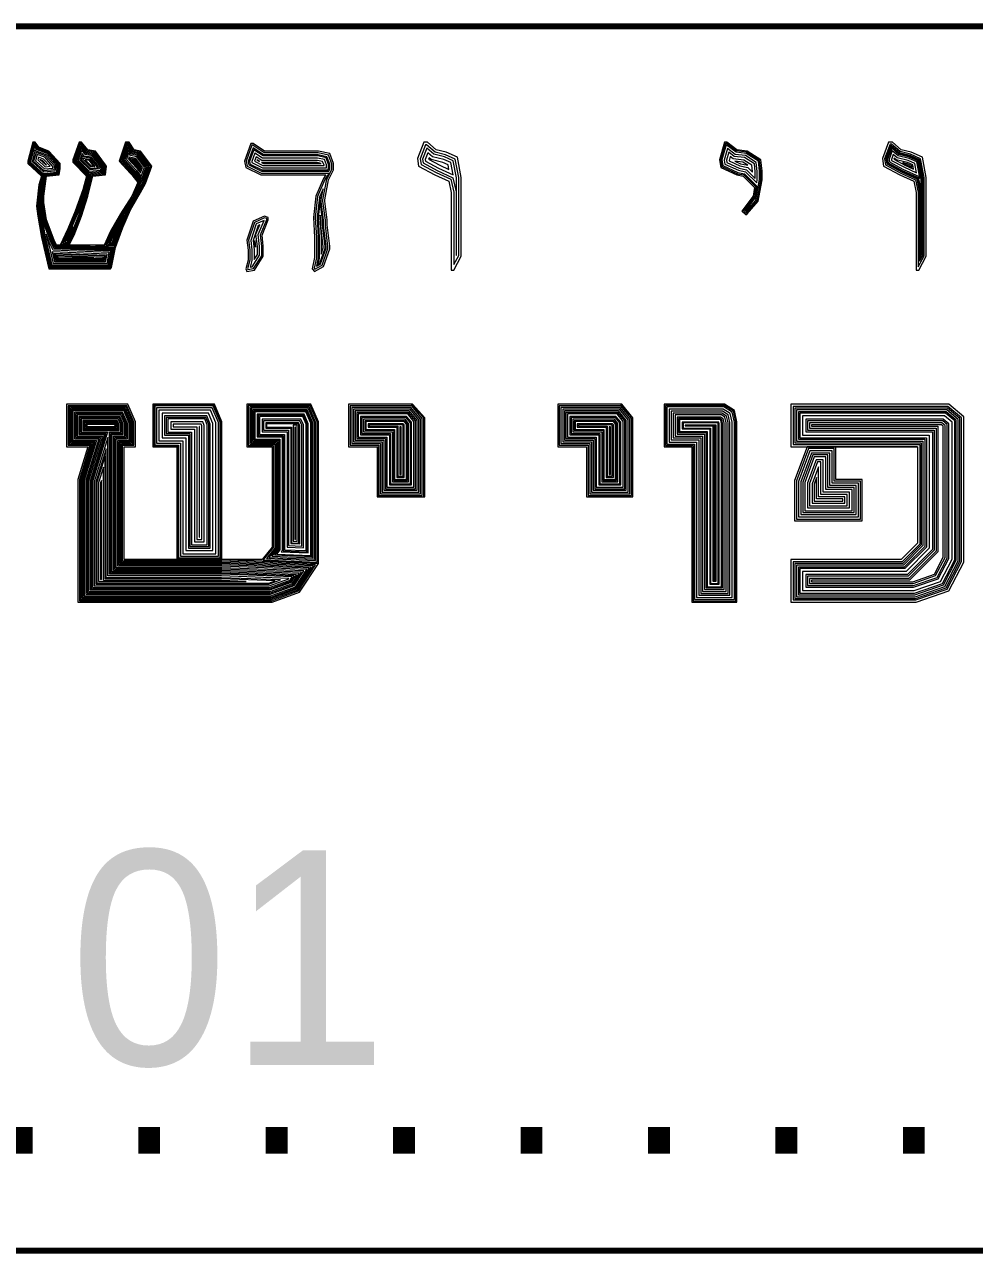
# Model space of a CAD drawing. Extents: x 218905 to 220683, y 733077 to 734679.
# Drawn here: x 220451.8 to 220496.1, y 734391.3 to 734448.6 of the extents above; entities that cross this region are included whole.
import ezdxf
from ezdxf.enums import TextEntityAlignment as Align

# ---------------------------------------------------------------- set-up
doc = ezdxf.new("R2010")
doc.units = 0
doc.header["$LTSCALE"] = 0.3
doc.layers.add('_view', color=2, linetype='Continuous')
doc.layers.add('DRWT001', color=2, linetype='Continuous')
doc.styles.add('miryam', font='mirym.shx', dxfattribs={"height": 100})
doc.styles.add('WMF-Aharoni0', font='ahronbd.ttf')

msp = doc.modelspace()

# ---------------------------------------------------------------- linework, layer by layer
at = {"layer": '_view', "linetype": 'Continuous'}
for points in [[(220582.411, 734448.577), (220409.946, 734448.577), (220409.946, 734391.31), (220582.411, 734391.31)], [(220582.367, 734448.533), (220409.991, 734448.533), (220409.991, 734391.355), (220582.367, 734391.355)], [(220582.315, 734448.481), (220410.043, 734448.481), (220410.043, 734391.407), (220582.315, 734391.407)], [(220582.287, 734448.453), (220410.071, 734448.453), (220410.071, 734391.435), (220582.287, 734391.435)], [(220582.224, 734448.39), (220410.134, 734448.39), (220410.134, 734391.498), (220582.224, 734391.498)]]:
    msp.add_lwpolyline(points, close=True, dxfattribs=at)
at = {"layer": '_view', "lineweight": 0}
for points in [[(220452.252, 734443.087), (220452.135, 734443.087), (220451.901, 734442.211), (220451.901, 734442.094), (220452.544, 734441.509), (220452.427, 734441.1), (220452.31, 734440.106), (220452.369, 734439.639), (220452.544, 734438.645), (220452.661, 734438.177), (220452.895, 734437.184), (220455.759, 734437.184), (220455.818, 734437.242), (220455.993, 734438.177), (220453.246, 734438.294), (220453.129, 734438.528), (220452.778, 734439.463), (220452.661, 734440.282), (220452.661, 734440.574), (220452.778, 734441.509), (220453.363, 734441.568), (220453.421, 734441.86), (220453.421, 734442.094), (220452.895, 734442.678), (220452.427, 734442.854), (220452.252, 734443.087)], [(220454.415, 734443.087), (220454.298, 734443.087), (220454.005, 734442.269), (220454.005, 734442.152), (220454.648, 734441.509), (220454.473, 734440.866), (220454.122, 734439.872), (220453.772, 734439.054), (220453.421, 734438.294), (220453.246, 734438.294), (220453.83, 734438.294), (220454.064, 734438.762), (220454.415, 734439.639), (220454.707, 734440.574), (220454.941, 734441.509), (220455.525, 734441.568), (220455.584, 734441.977), (220455.525, 734442.035), (220455.058, 734442.678), (220454.707, 734442.737), (220454.415, 734443.087)], [(220456.636, 734443.087), (220456.46, 734443.087), (220456.46, 734443.087), (220456.168, 734442.211), (220456.694, 734441.626), (220456.753, 734441.568), (220457.045, 734441.217), (220456.753, 734440.574), (220456.227, 734439.756), (220455.759, 734438.937), (220455.467, 734438.294), (220453.83, 734438.294), (220453.246, 734438.294), (220455.993, 734438.177), (220456.344, 734439.113), (220456.694, 734439.931), (220457.162, 734440.749), (220457.396, 734441.158), (220457.688, 734441.977), (220457.688, 734441.977), (220457.162, 734442.678), (220456.87, 734442.737), (220456.636, 734443.087)], [(220462.423, 734443.029), (220462.306, 734443.029), (220462.013, 734442.211), (220462.072, 734441.918), (220462.773, 734441.568), (220465.813, 734441.568), (220465.696, 734441.392), (220465.345, 734440.574), (220465.228, 734439.58), (220465.287, 734438.645), (220465.287, 734437.71), (220465.17, 734437.184), (220465.287, 734437.067), (220465.696, 734437.301), (220465.988, 734438.119), (220465.988, 734438.236), (220465.871, 734439.229), (220465.871, 734439.463), (220465.754, 734440.34), (220465.754, 734440.399), (220465.93, 734441.334), (220466.164, 734441.801), (220466.164, 734442.094), (220465.988, 734442.561), (220465.462, 734442.678), (220462.949, 734442.678), (220462.423, 734443.029)], [(220470.547, 734443.087), (220470.372, 734443.087), (220470.08, 734442.327), (220470.138, 734441.977), (220470.898, 734441.568), (220471.541, 734441.275), (220471.658, 734440.749), (220471.658, 734437.125), (220471.775, 734437.125), (220472.126, 734437.768), (220472.126, 734441.451), (220471.95, 734442.386), (220471.424, 734442.62), (220470.957, 734442.737), (220470.547, 734443.087)], [(220484.518, 734443.087), (220484.401, 734443.087), (220484.167, 734442.269), (220484.225, 734441.918), (220484.985, 734441.568), (220485.277, 734441.509), (220485.803, 734440.983), (220485.745, 734440.574), (220485.219, 734439.872), (220485.394, 734439.697), (220485.453, 734439.756), (220485.979, 734440.34), (220486.154, 734441.334), (220486.154, 734441.743), (220486.096, 734442.269), (220485.453, 734442.678), (220484.985, 734442.737), (220484.518, 734443.087)], [(220492.233, 734443.087), (220492.058, 734443.087), (220491.766, 734442.327), (220491.824, 734441.977), (220492.584, 734441.568), (220493.227, 734441.275), (220493.344, 734440.749), (220493.344, 734437.125), (220493.461, 734437.125), (220493.811, 734437.768), (220493.811, 734441.451), (220493.636, 734442.386), (220493.11, 734442.62), (220492.642, 734442.737), (220492.233, 734443.087)], [(220462.949, 734439.639), (220462.423, 734439.405), (220462.13, 734438.528), (220462.189, 734438.06), (220462.189, 734437.593), (220462.072, 734437.184), (220462.13, 734437.067), (220462.481, 734437.125), (220462.89, 734437.768), (220462.89, 734438.236), (220462.832, 734438.762), (220463.124, 734439.463), (220463.124, 734439.58), (220462.949, 734439.639)], [(220456.577, 734430.871), (220453.713, 734430.871), (220453.713, 734428.883), (220454.707, 734428.883), (220454.239, 734427.364), (220454.239, 734421.635), (220463.299, 734421.635), (220464.585, 734422.103), (220465.462, 734423.447), (220460.961, 734423.623), (220456.402, 734423.623), (220456.402, 734428.883), (220456.928, 734428.883), (220456.928, 734430.052), (220456.577, 734430.871)], [(220460.611, 734430.871), (220457.746, 734430.871), (220457.746, 734428.883), (220458.857, 734428.883), (220458.857, 734423.623), (220456.402, 734423.623), (220460.961, 734423.623), (220460.961, 734430.052), (220460.611, 734430.871)], [(220465.111, 734430.871), (220462.13, 734430.871), (220462.13, 734428.883), (220463.299, 734428.883), (220463.299, 734424.207), (220462.832, 734423.623), (220460.961, 734423.623), (220465.462, 734423.447), (220465.462, 734430.052), (220465.111, 734430.871)], [(220469.846, 734430.871), (220466.865, 734430.871), (220466.865, 734428.883), (220468.268, 734428.883), (220468.268, 734426.545), (220470.431, 734426.545), (220470.431, 734430.228), (220469.846, 734430.871)], [(220469.788, 734430.871), (220466.865, 734430.871), (220466.865, 734428.883), (220468.209, 734428.883), (220468.209, 734426.545), (220470.372, 734426.545), (220470.372, 734430.228), (220469.788, 734430.871)], [(220469.846, 734430.871), (220466.865, 734430.871), (220466.865, 734428.883), (220468.209, 734428.883), (220468.209, 734426.545), (220470.372, 734426.545), (220470.372, 734430.228), (220469.846, 734430.871)], [(220479.549, 734430.871), (220476.626, 734430.871), (220476.626, 734428.883), (220477.971, 734428.883), (220477.971, 734426.545), (220480.134, 734426.545), (220480.134, 734430.228), (220479.549, 734430.871)], [(220479.608, 734430.871), (220476.626, 734430.871), (220476.626, 734428.883), (220477.971, 734428.883), (220477.971, 734426.545), (220480.134, 734426.545), (220480.134, 734430.228), (220479.608, 734430.871)], [(220484.401, 734430.871), (220481.595, 734430.871), (220481.595, 734428.883), (220482.881, 734428.883), (220482.881, 734421.635), (220484.985, 734421.635), (220484.985, 734430.052), (220484.868, 734430.579), (220484.401, 734430.871)], [(220494.864, 734430.871), (220487.499, 734430.871), (220487.499, 734428.883), (220488.258, 734428.883), (220493.402, 734428.883), (220493.402, 734424.383), (220492.642, 734423.623), (220487.499, 734423.623), (220487.499, 734421.635), (220493.11, 734421.635), (220493.344, 734421.635), (220494.864, 734422.161), (220495.565, 734423.506), (220495.565, 734430.286), (220494.864, 734430.871)], [(220488.258, 734428.883), (220487.674, 734427.305), (220487.674, 734425.435), (220490.83, 734425.435), (220490.83, 734427.364), (220489.603, 734427.364), (220489.603, 734428.883), (220493.402, 734428.883), (220488.258, 734428.883)]]:
    msp.add_lwpolyline(points, dxfattribs=at)
for points in [[(220452.234, 734443.051), (220452.163, 734443.051), (220451.938, 734442.206), (220451.938, 734442.11), (220452.586, 734441.521), (220452.463, 734441.093), (220452.347, 734440.106), (220452.405, 734439.644), (220452.58, 734438.653), (220452.697, 734438.186), (220452.924, 734437.22), (220455.744, 734437.22), (220455.784, 734437.26), (220455.949, 734438.142), (220453.222, 734438.258), (220453.095, 734438.513), (220452.742, 734439.454), (220452.624, 734440.279), (220452.624, 734440.576), (220452.745, 734441.543), (220453.332, 734441.601), (220453.384, 734441.863), (220453.384, 734442.08), (220452.874, 734442.647), (220452.404, 734442.823)], [(220452.22, 734443.024), (220452.184, 734443.024), (220451.965, 734442.202), (220451.965, 734442.122), (220452.616, 734441.53), (220452.49, 734441.087), (220452.374, 734440.106), (220452.432, 734439.648), (220452.606, 734438.658), (220452.723, 734438.193), (220452.945, 734437.247), (220455.733, 734437.247), (220455.759, 734437.273), (220455.917, 734438.117), (220453.205, 734438.232), (220453.07, 734438.503), (220452.716, 734439.447), (220452.597, 734440.277), (220452.597, 734440.578), (220452.721, 734441.567), (220453.309, 734441.626), (220453.357, 734441.866), (220453.357, 734442.069), (220452.858, 734442.624), (220452.388, 734442.8)], [(220452.21, 734442.974), (220452.003, 734442.197), (220452.003, 734442.139), (220452.659, 734441.542), (220452.527, 734441.08), (220452.413, 734440.107), (220452.469, 734439.654), (220452.643, 734438.666), (220452.76, 734438.202), (220452.975, 734437.285), (220455.717, 734437.285), (220455.724, 734437.292), (220455.872, 734438.081), (220453.182, 734438.195), (220453.036, 734438.487), (220452.679, 734439.438), (220452.56, 734440.274), (220452.56, 734440.58), (220452.687, 734441.602), (220453.278, 734441.661), (220453.32, 734441.87), (220453.32, 734442.055), (220452.836, 734442.592), (220452.364, 734442.769)], [(220452.225, 734442.895), (220452.038, 734442.193), (220452.038, 734442.154), (220452.651, 734441.597), (220452.656, 734441.634), (220453.248, 734441.694), (220453.284, 734441.873), (220453.284, 734442.041), (220452.816, 734442.562), (220452.342, 734442.739)], [(220452.257, 734442.73), (220452.112, 734442.186), (220452.64, 734441.706), (220453.187, 734441.761), (220453.211, 734441.881), (220453.211, 734442.013), (220452.773, 734442.499), (220452.296, 734442.678)], [(220452.289, 734442.617), (220452.18, 734442.206), (220452.66, 734441.769), (220453.137, 734441.817), (220453.151, 734441.887), (220453.151, 734441.99), (220452.738, 734442.448)], [(220454.398, 734443.051), (220454.324, 734443.051), (220454.042, 734442.263), (220454.042, 734442.167), (220454.689, 734441.52), (220454.508, 734440.855), (220454.157, 734439.859), (220453.805, 734439.039), (220453.478, 734438.331), (220453.808, 734438.331), (220454.031, 734438.777), (220454.38, 734439.651), (220454.672, 734440.584), (220454.911, 734441.543), (220455.493, 734441.601), (220455.545, 734441.964), (220455.497, 734442.011), (220455.037, 734442.645), (220454.687, 734442.703)], [(220454.375, 734443.003), (220454.357, 734443.003), (220454.09, 734442.254), (220454.09, 734442.187), (220454.743, 734441.534), (220454.554, 734440.841), (220454.201, 734439.842), (220453.849, 734439.02), (220453.553, 734438.379), (220453.778, 734438.379), (220453.987, 734438.796), (220454.335, 734439.667), (220454.626, 734440.597), (220454.873, 734441.587), (220455.451, 734441.645), (220455.494, 734441.947), (220455.461, 734441.98), (220455.01, 734442.601), (220454.662, 734442.659)], [(220454.381, 734442.913), (220454.143, 734442.245), (220454.143, 734442.209), (220454.802, 734441.55), (220454.604, 734440.825), (220454.25, 734439.822), (220453.897, 734438.998), (220453.636, 734438.432), (220453.745, 734438.432), (220453.939, 734438.818), (220454.285, 734439.685), (220454.575, 734440.611), (220454.831, 734441.636), (220455.404, 734441.694), (220455.438, 734441.928), (220455.42, 734441.946), (220454.98, 734442.552), (220454.634, 734442.609)], [(220454.399, 734442.813), (220454.193, 734442.236), (220454.193, 734442.23), (220454.781, 734441.643), (220454.791, 734441.683), (220455.36, 734441.74), (220455.385, 734441.91), (220455.382, 734441.913), (220454.951, 734442.506), (220454.607, 734442.563)], [(220454.419, 734442.699), (220454.258, 734442.247), (220454.766, 734441.738), (220455.31, 734441.792), (220455.324, 734441.895), (220454.918, 734442.453), (220454.577, 734442.51)], [(220456.615, 734443.049), (220456.488, 734443.049), (220456.212, 734442.22), (220456.722, 734441.653), (220456.781, 734441.594), (220457.09, 734441.223), (220456.787, 734440.555), (220456.26, 734439.735), (220455.794, 734438.92), (220455.492, 734438.255), (220455.068, 734438.255), (220455.966, 734438.217), (220456.308, 734439.127), (220456.66, 734439.948), (220457.128, 734440.768), (220457.36, 734441.175), (220457.644, 734441.97), (220457.14, 734442.643), (220456.846, 734442.702)], [(220456.586, 734442.995), (220456.527, 734442.995), (220456.273, 734442.232), (220456.762, 734441.69), (220456.821, 734441.63), (220457.153, 734441.231), (220456.834, 734440.529), (220456.306, 734439.707), (220455.842, 734438.895), (220455.566, 734438.288), (220455.93, 734438.273), (220456.258, 734439.147), (220456.611, 734439.972), (220457.081, 734440.795), (220457.311, 734441.197), (220457.584, 734441.961), (220457.109, 734442.594), (220456.814, 734442.653)], [(220456.565, 734442.955), (220456.556, 734442.955), (220456.318, 734442.242), (220456.79, 734441.717), (220456.851, 734441.657), (220457.2, 734441.238), (220456.869, 734440.51), (220456.34, 734439.687), (220455.877, 734438.877), (220455.626, 734438.325), (220455.903, 734438.314), (220456.221, 734439.162), (220456.576, 734439.99), (220457.047, 734440.815), (220457.275, 734441.214), (220457.539, 734441.954), (220457.086, 734442.558), (220456.79, 734442.618)], [(220456.573, 734442.862), (220456.369, 734442.252), (220456.823, 734441.748), (220456.884, 734441.687), (220457.242, 734441.257), (220457.489, 734441.947), (220457.061, 734442.517), (220456.763, 734442.577)], [(220456.589, 734442.738), (220456.431, 734442.265), (220456.863, 734441.786), (220456.925, 734441.724), (220457.223, 734441.366), (220457.427, 734441.937), (220457.029, 734442.468), (220456.73, 734442.528)], [(220456.608, 734442.596), (220456.503, 734442.28), (220456.909, 734441.829), (220456.971, 734441.767), (220457.201, 734441.491), (220457.356, 734441.927), (220456.993, 734442.411), (220456.692, 734442.471)], [(220462.398, 734442.948), (220462.363, 734442.948), (220462.097, 734442.204), (220462.143, 734441.973), (220462.792, 734441.648), (220465.964, 734441.648), (220465.767, 734441.354), (220465.424, 734440.553), (220465.309, 734439.578), (220465.368, 734438.647), (220465.368, 734437.701), (220465.258, 734437.209), (220465.3, 734437.168), (220465.63, 734437.356), (220465.907, 734438.133), (220465.907, 734438.231), (220465.79, 734439.225), (220465.79, 734439.458), (220465.674, 734440.335), (220465.674, 734440.406), (220465.852, 734441.36), (220466.083, 734441.82), (220466.083, 734442.079), (220465.928, 734442.492), (220465.453, 734442.597), (220462.924, 734442.597)], [(220462.415, 734442.829), (220462.19, 734442.198), (220462.223, 734442.034), (220462.814, 734441.738), (220465.941, 734441.738), (220465.993, 734441.842), (220465.993, 734442.063), (220465.861, 734442.415), (220465.443, 734442.507), (220462.897, 734442.507)], [(220462.444, 734442.741), (220462.249, 734442.193), (220462.273, 734442.072), (220462.827, 734441.795), (220465.906, 734441.795), (220465.936, 734441.855), (220465.936, 734442.052), (220465.818, 734442.366), (220465.437, 734442.451), (220462.88, 734442.451)], [(220462.497, 734442.584), (220462.354, 734442.186), (220462.363, 734442.141), (220462.851, 734441.897), (220465.834, 734441.897), (220465.834, 734442.034), (220465.742, 734442.278), (220465.426, 734442.349), (220462.849, 734442.349)], [(220470.503, 734442.967), (220470.455, 734442.967), (220470.204, 734442.315), (220470.247, 734442.055), (220470.952, 734441.675), (220471.646, 734441.36), (220471.778, 734440.762), (220471.778, 734437.383), (220472.005, 734437.799), (220472.005, 734441.439), (220471.844, 734442.302), (220471.385, 734442.506), (220470.9, 734442.627)], [(220470.513, 734442.817), (220470.315, 734442.304), (220470.345, 734442.125), (220471, 734441.772), (220471.739, 734441.436), (220471.886, 734440.774), (220471.886, 734437.806), (220471.897, 734437.826), (220471.897, 734441.429), (220471.748, 734442.226), (220471.35, 734442.403), (220470.849, 734442.528)], [(220470.567, 734442.601), (220470.447, 734442.29), (220470.461, 734442.208), (220471.057, 734441.887), (220471.74, 734441.576), (220471.635, 734442.136), (220471.308, 734442.282), (220470.789, 734442.411)], [(220484.499, 734443.031), (220484.443, 734443.031), (220484.225, 734442.266), (220484.276, 734441.957), (220485.003, 734441.622), (220485.305, 734441.561), (220485.863, 734441.003), (220485.799, 734440.552), (220485.293, 734439.878), (220485.394, 734439.777), (220485.412, 734439.794), (220485.926, 734440.366), (220486.098, 734441.339), (220486.098, 734441.74), (220486.043, 734442.236), (220485.433, 734442.624), (220484.963, 734442.683)], [(220484.487, 734442.965), (220484.286, 734442.262), (220484.33, 734441.998), (220485.021, 734441.679), (220485.335, 734441.616), (220485.927, 734441.024), (220485.856, 734440.528), (220485.373, 734439.883), (220485.393, 734439.863), (220485.87, 734440.393), (220486.038, 734441.344), (220486.038, 734441.736), (220485.986, 734442.201), (220485.412, 734442.566), (220484.94, 734442.625)], [(220484.546, 734442.79), (220484.393, 734442.256), (220484.424, 734442.07), (220485.054, 734441.779), (220485.386, 734441.713), (220485.905, 734441.194), (220485.933, 734441.353), (220485.933, 734441.731), (220485.888, 734442.139), (220485.376, 734442.465), (220484.899, 734442.524)], [(220484.601, 734442.626), (220484.493, 734442.25), (220484.512, 734442.137), (220485.085, 734441.873), (220485.435, 734441.803), (220485.835, 734441.402), (220485.835, 734441.725), (220485.796, 734442.082), (220485.342, 734442.371), (220484.862, 734442.431)], [(220492.198, 734442.992), (220492.123, 734442.992), (220491.864, 734442.318), (220491.91, 734442.038), (220492.626, 734441.653), (220493.309, 734441.342), (220493.439, 734440.76), (220493.439, 734437.283), (220493.716, 734437.792), (220493.716, 734441.442), (220493.552, 734442.319), (220493.079, 734442.53), (220492.598, 734442.65)], [(220492.174, 734442.926), (220492.169, 734442.926), (220491.932, 734442.311), (220491.97, 734442.081), (220492.656, 734441.712), (220493.367, 734441.389), (220493.505, 734440.767), (220493.505, 734437.543), (220493.65, 734437.809), (220493.65, 734441.436), (220493.493, 734442.273), (220493.057, 734442.467), (220492.566, 734442.589)], [(220492.18, 734442.888), (220491.957, 734442.308), (220491.993, 734442.097), (220492.667, 734441.734), (220493.388, 734441.406), (220493.53, 734440.77), (220493.53, 734437.641), (220493.625, 734437.816), (220493.625, 734441.433), (220493.471, 734442.256), (220493.049, 734442.443), (220492.555, 734442.567)], [(220492.201, 734442.808), (220492.007, 734442.303), (220492.036, 734442.128), (220492.688, 734441.777), (220493.43, 734441.44), (220493.577, 734440.775), (220493.577, 734437.827), (220493.578, 734437.828), (220493.578, 734441.429), (220493.429, 734442.222), (220493.034, 734442.398), (220492.532, 734442.523)], [(220492.23, 734442.692), (220492.077, 734442.296), (220492.098, 734442.173), (220492.718, 734441.839), (220493.489, 734441.488), (220493.509, 734441.4), (220493.509, 734441.423), (220493.368, 734442.174), (220493.011, 734442.333), (220492.5, 734442.461)], [(220452.337, 734442.524), (220452.258, 734442.229), (220452.684, 734441.842), (220453.078, 734441.881), (220453.081, 734441.894), (220453.081, 734441.963), (220452.698, 734442.389)], [(220452.403, 734442.396), (220452.367, 734442.261), (220452.717, 734441.942), (220452.948, 734441.965), (220452.641, 734442.306)], [(220452.467, 734442.283), (220452.746, 734442.029), (220452.776, 734442.032), (220452.593, 734442.235)], [(220454.444, 734442.557), (220454.34, 734442.265), (220454.793, 734441.812), (220455.247, 734441.858), (220455.25, 734441.876), (220454.878, 734442.387), (220454.539, 734442.444)], [(220454.462, 734442.458), (220454.398, 734442.278), (220454.811, 734441.864), (220455.171, 734441.9), (220454.85, 734442.342), (220454.513, 734442.398)], [(220454.438, 734442.338), (220454.838, 734441.938), (220455.04, 734441.959), (220454.809, 734442.276)], [(220454.583, 734442.263), (220454.856, 734441.99), (220454.949, 734442), (220454.781, 734442.23)], [(220456.634, 734442.401), (220456.601, 734442.301), (220456.971, 734441.889), (220457.035, 734441.825), (220457.17, 734441.663), (220457.259, 734441.912), (220456.944, 734442.332), (220456.64, 734442.393)], [(220456.668, 734442.333), (220456.662, 734442.313), (220457.01, 734441.926), (220457.075, 734441.862), (220457.151, 734441.77), (220457.199, 734441.903), (220456.913, 734442.284)], [(220456.774, 734442.262), (220457.046, 734441.96), (220457.111, 734441.895), (220457.134, 734441.867), (220457.144, 734441.894), (220456.885, 734442.239)], [(220462.553, 734442.413), (220462.479, 734442.206), (220462.877, 734442.007), (220465.724, 734442.007), (220465.724, 734442.014), (220465.66, 734442.184), (220465.414, 734442.238), (220462.816, 734442.238)], [(220462.601, 734442.269), (220462.595, 734442.253), (220462.716, 734442.192)], [(220462.811, 734442.145), (220462.899, 734442.101), (220465.591, 734442.101), (220465.59, 734442.103), (220465.404, 734442.145)], [(220470.628, 734442.361), (220470.602, 734442.294), (220471.12, 734442.015), (220471.548, 734441.82), (220471.508, 734442.036), (220471.261, 734442.146), (220470.721, 734442.281)], [(220484.668, 734442.427), (220484.616, 734442.244), (220484.62, 734442.219), (220485.122, 734441.987), (220485.494, 734441.913), (220485.716, 734441.691), (220485.716, 734441.719), (220485.683, 734442.012), (220485.301, 734442.255), (220484.815, 734442.316)], [(220484.89, 734442.205), (220485.153, 734442.084), (220485.488, 734442.017), (220485.266, 734442.158)], [(220492.275, 734442.513), (220492.187, 734442.285), (220492.194, 734442.242), (220492.766, 734441.934), (220493.355, 734441.666), (220493.274, 734442.1), (220492.976, 734442.232), (220492.45, 734442.363)], [(220492.317, 734442.349), (220492.297, 734442.298), (220492.809, 734442.022), (220493.224, 734441.833), (220493.187, 734442.031), (220492.944, 734442.139), (220492.403, 734442.274)], [(220492.719, 734442.136), (220492.835, 734442.073), (220493.147, 734441.931), (220493.136, 734441.991), (220492.926, 734442.084)], [(220452.604, 734441.221), (220452.562, 734441.073), (220452.448, 734440.107), (220452.504, 734439.659), (220452.678, 734438.673), (220452.794, 734438.21), (220453.003, 734437.32), (220455.693, 734437.32), (220455.829, 734438.047), (220453.159, 734438.161), (220453.003, 734438.473), (220452.645, 734439.429), (220452.524, 734440.272), (220452.524, 734440.582)], [(220465.678, 734440.917), (220465.512, 734440.529), (220465.4, 734439.575), (220465.457, 734438.65), (220465.457, 734437.691), (220465.373, 734437.313), (220465.556, 734437.417), (220465.818, 734438.148), (220465.818, 734438.226), (220465.701, 734439.219), (220465.701, 734439.452), (220465.584, 734440.329), (220465.584, 734440.414)], [(220465.541, 734440.403), (220465.443, 734439.574), (220465.501, 734438.652), (220465.501, 734437.686), (220465.437, 734437.399), (220465.521, 734437.447), (220465.774, 734438.156), (220465.774, 734438.223), (220465.657, 734439.217), (220465.657, 734439.449), (220465.541, 734440.326)], [(220465.563, 734440.54), (220465.554, 734440.518), (220465.545, 734440.444)], [(220452.497, 734440.19), (220452.487, 734440.107), (220452.542, 734439.665), (220452.716, 734438.682), (220452.831, 734438.22), (220453.034, 734437.359), (220455.661, 734437.359), (220455.783, 734438.011), (220453.135, 734438.123), (220452.968, 734438.458), (220452.607, 734439.42)], [(220455.872, 734438.36), (220456.179, 734439.179), (220456.402, 734439.699), (220456.379, 734439.663), (220455.917, 734438.856), (220455.695, 734438.368)], [(220453.893, 734438.839), (220454.016, 734439.148), (220453.943, 734438.978), (220453.718, 734438.49)], [(220455.849, 734438.395), (220456.148, 734439.191), (220456.15, 734439.196), (220455.947, 734438.841), (220455.746, 734438.399)], [(220462.953, 734439.559), (220462.482, 734439.35), (220462.206, 734438.521), (220462.263, 734438.065), (220462.263, 734437.582), (220462.151, 734437.191), (220462.172, 734437.149), (220462.436, 734437.193), (220462.816, 734437.79), (220462.816, 734438.232), (220462.756, 734438.773), (220463.05, 734439.478), (220463.05, 734439.527)], [(220462.928, 734439.441), (220462.562, 734439.278), (220462.306, 734438.511), (220462.361, 734438.071), (220462.361, 734437.569), (220462.274, 734437.265), (220462.377, 734437.282), (220462.718, 734437.818), (220462.718, 734438.226), (220462.656, 734438.787)], [(220462.733, 734439.242), (220462.645, 734439.202), (220462.411, 734438.5), (220462.464, 734438.078), (220462.464, 734437.612), (220462.615, 734437.848), (220462.615, 734438.221), (220462.55, 734438.802)], [(220465.541, 734439.689), (220465.527, 734439.572), (220465.584, 734438.654), (220465.584, 734437.873), (220465.691, 734438.17), (220465.691, 734438.218), (220465.574, 734439.212), (220465.574, 734439.444)], [(220452.767, 734438.794), (220452.784, 734438.696), (220452.899, 734438.236), (220453.089, 734437.429), (220455.603, 734437.429), (220455.7, 734437.944), (220453.091, 734438.055), (220452.904, 734438.43)], [(220453.039, 734437.984), (220453.151, 734437.507), (220455.538, 734437.507), (220455.606, 734437.87), (220453.041, 734437.979)], [(220462.5, 734438.507), (220462.495, 734438.492), (220462.533, 734438.194), (220462.533, 734438.216)], [(220453.127, 734437.907), (220453.205, 734437.576), (220455.481, 734437.576), (220455.524, 734437.805)], [(220453.176, 734437.867), (220453.235, 734437.613), (220455.45, 734437.613), (220455.479, 734437.769)], [(220453.241, 734437.813), (220453.276, 734437.665), (220455.407, 734437.665), (220455.417, 734437.72)], [(220453.288, 734437.774), (220453.305, 734437.702), (220454.984, 734437.702)], [(220456.529, 734430.798), (220453.786, 734430.798), (220453.786, 734428.956), (220454.806, 734428.956), (220454.312, 734427.353), (220454.312, 734421.708), (220463.287, 734421.708), (220464.538, 734422.163), (220465.331, 734423.38), (220460.96, 734423.55), (220456.329, 734423.55), (220456.329, 734428.956), (220456.855, 734428.956), (220456.855, 734430.038)], [(220456.492, 734430.741), (220453.843, 734430.741), (220453.843, 734429.013), (220454.883, 734429.013), (220454.369, 734427.344), (220454.369, 734421.765), (220463.277, 734421.765), (220464.5, 734422.21), (220465.228, 734423.326), (220460.959, 734423.493), (220456.272, 734423.493), (220456.272, 734429.013), (220456.798, 734429.013), (220456.798, 734430.026)], [(220456.454, 734430.684), (220453.9, 734430.684), (220453.9, 734429.07), (220454.96, 734429.07), (220454.426, 734427.336), (220454.426, 734421.822), (220463.266, 734421.822), (220464.463, 734422.257), (220465.125, 734423.273), (220460.958, 734423.436), (220456.215, 734423.436), (220456.215, 734429.07), (220456.741, 734429.07), (220456.741, 734430.014)], [(220456.42, 734430.632), (220453.953, 734430.632), (220453.953, 734429.123), (220455.031, 734429.123), (220454.479, 734427.328), (220454.479, 734421.875), (220463.257, 734421.875), (220464.429, 734422.301), (220465.031, 734423.225), (220460.957, 734423.383), (220456.163, 734423.383), (220456.163, 734429.123), (220456.689, 734429.123), (220456.689, 734430.003)], [(220456.379, 734430.57), (220454.014, 734430.57), (220454.014, 734429.184), (220455.115, 734429.184), (220454.54, 734427.318), (220454.54, 734421.936), (220463.246, 734421.936), (220464.388, 734422.352), (220464.92, 734423.167), (220460.955, 734423.322), (220456.101, 734423.322), (220456.101, 734429.184), (220456.627, 734429.184), (220456.627, 734429.991)], [(220460.585, 734430.832), (220457.785, 734430.832), (220457.785, 734428.922), (220458.896, 734428.922), (220458.896, 734423.661), (220460.923, 734423.661), (220460.923, 734430.045)], [(220460.582, 734430.828), (220457.789, 734430.828), (220457.789, 734428.926), (220458.9, 734428.926), (220458.9, 734423.666), (220460.918, 734423.666), (220460.918, 734430.044)], [(220460.557, 734430.789), (220457.828, 734430.789), (220457.828, 734428.965), (220458.939, 734428.965), (220458.939, 734423.704), (220460.88, 734423.704), (220460.88, 734430.036)], [(220460.5, 734430.703), (220457.914, 734430.703), (220457.914, 734429.051), (220459.024, 734429.051), (220459.024, 734423.79), (220460.794, 734423.79), (220460.794, 734430.018)], [(220460.427, 734430.593), (220458.024, 734430.593), (220458.024, 734429.161), (220459.135, 734429.161), (220459.135, 734423.9), (220460.684, 734423.9), (220460.684, 734429.995)], [(220465.074, 734430.813), (220462.188, 734430.813), (220462.188, 734428.941), (220463.357, 734428.941), (220463.357, 734424.187), (220462.891, 734423.605), (220465.405, 734423.507), (220465.405, 734430.041)], [(220465.026, 734430.741), (220462.26, 734430.741), (220462.26, 734429.013), (220463.429, 734429.013), (220463.429, 734424.162), (220463.037, 734423.672), (220465.332, 734423.582), (220465.332, 734430.026)], [(220464.987, 734430.682), (220462.319, 734430.682), (220462.319, 734429.072), (220463.488, 734429.072), (220463.488, 734424.141), (220463.156, 734423.726), (220465.273, 734423.644), (220465.273, 734430.014)], [(220464.944, 734430.616), (220462.385, 734430.616), (220462.385, 734429.138), (220463.554, 734429.138), (220463.554, 734424.118), (220463.289, 734423.787), (220465.208, 734423.712), (220465.208, 734430)], [(220464.905, 734430.557), (220462.444, 734430.557), (220462.444, 734429.197), (220463.613, 734429.197), (220463.613, 734424.097), (220463.408, 734423.841), (220465.148, 734423.774), (220465.148, 734429.988)], [(220469.813, 734430.8), (220466.936, 734430.8), (220466.936, 734428.954), (220468.28, 734428.954), (220468.28, 734426.616), (220470.302, 734426.616), (220470.302, 734430.203)], [(220469.775, 734430.721), (220467.014, 734430.721), (220467.014, 734429.033), (220468.359, 734429.033), (220468.359, 734426.695), (220470.223, 734426.695), (220470.223, 734430.174)], [(220469.738, 734430.642), (220467.093, 734430.642), (220467.093, 734429.112), (220468.438, 734429.112), (220468.438, 734426.774), (220470.144, 734426.774), (220470.144, 734430.146)], [(220469.698, 734430.559), (220467.177, 734430.559), (220467.177, 734429.195), (220468.521, 734429.195), (220468.521, 734426.857), (220470.061, 734426.857), (220470.061, 734430.117)], [(220479.574, 734430.8), (220476.697, 734430.8), (220476.697, 734428.954), (220478.041, 734428.954), (220478.041, 734426.616), (220480.063, 734426.616), (220480.063, 734430.203)], [(220479.537, 734430.721), (220476.776, 734430.721), (220476.776, 734429.033), (220478.12, 734429.033), (220478.12, 734426.695), (220479.984, 734426.695), (220479.984, 734430.174)], [(220479.499, 734430.642), (220476.855, 734430.642), (220476.855, 734429.112), (220478.199, 734429.112), (220478.199, 734426.774), (220479.905, 734426.774), (220479.905, 734430.146)], [(220479.46, 734430.559), (220476.938, 734430.559), (220476.938, 734429.195), (220478.282, 734429.195), (220478.282, 734426.857), (220479.822, 734426.857), (220479.822, 734430.117)], [(220484.384, 734430.814), (220481.652, 734430.814), (220481.652, 734428.94), (220482.938, 734428.94), (220482.938, 734421.692), (220484.928, 734421.692), (220484.928, 734430.046), (220484.818, 734430.543)], [(220484.366, 734430.75), (220481.715, 734430.75), (220481.715, 734429.004), (220483.001, 734429.004), (220483.001, 734421.756), (220484.865, 734421.756), (220484.865, 734430.039), (220484.762, 734430.503)], [(220484.336, 734430.647), (220481.819, 734430.647), (220481.819, 734429.107), (220483.105, 734429.107), (220483.105, 734421.859), (220484.761, 734421.859), (220484.761, 734430.028), (220484.67, 734430.439)], [(220484.307, 734430.544), (220481.922, 734430.544), (220481.922, 734429.21), (220483.208, 734429.21), (220483.208, 734421.962), (220484.658, 734421.962), (220484.658, 734430.017), (220484.579, 734430.374)], [(220494.825, 734430.764), (220487.605, 734430.764), (220487.605, 734428.99), (220488.258, 734428.99), (220493.509, 734428.99), (220493.509, 734424.339), (220492.686, 734423.516), (220487.605, 734423.516), (220487.605, 734421.742), (220493.11, 734421.742), (220493.326, 734421.742), (220494.789, 734422.248), (220495.459, 734423.532), (220495.459, 734430.236)], [(220494.799, 734430.692), (220487.678, 734430.692), (220487.678, 734429.062), (220488.258, 734429.062), (220493.581, 734429.062), (220493.581, 734424.308), (220492.717, 734423.444), (220487.678, 734423.444), (220487.678, 734421.814), (220493.11, 734421.814), (220493.314, 734421.814), (220494.738, 734422.307), (220495.386, 734423.55), (220495.386, 734430.202)], [(220494.77, 734430.612), (220487.757, 734430.612), (220487.757, 734429.142), (220488.258, 734429.142), (220493.661, 734429.142), (220493.661, 734424.275), (220492.75, 734423.364), (220487.757, 734423.364), (220487.757, 734421.894), (220493.11, 734421.894), (220493.3, 734421.894), (220494.682, 734422.372), (220495.306, 734423.569), (220495.306, 734430.165)], [(220456.329, 734430.494), (220454.09, 734430.494), (220454.09, 734429.261), (220455.218, 734429.261), (220454.616, 734427.307), (220454.616, 734422.012), (220463.233, 734422.012), (220464.338, 734422.414), (220464.783, 734423.096), (220460.954, 734423.246), (220456.025, 734423.246), (220456.025, 734429.261), (220456.551, 734429.261), (220456.551, 734429.975)], [(220456.288, 734430.432), (220454.152, 734430.432), (220454.152, 734429.322), (220455.301, 734429.322), (220454.678, 734427.298), (220454.678, 734422.074), (220463.222, 734422.074), (220464.298, 734422.465), (220464.672, 734423.039), (220460.953, 734423.184), (220455.963, 734423.184), (220455.963, 734429.322), (220456.489, 734429.322), (220456.489, 734429.962)], [(220456.247, 734430.37), (220454.214, 734430.37), (220454.214, 734429.384), (220455.385, 734429.384), (220454.74, 734427.288), (220454.74, 734422.136), (220463.211, 734422.136), (220464.257, 734422.516), (220464.56, 734422.981), (220460.952, 734423.122), (220455.901, 734423.122), (220455.901, 734429.384), (220456.427, 734429.384), (220456.427, 734429.95)], [(220456.2, 734430.299), (220454.285, 734430.299), (220454.285, 734429.455), (220455.481, 734429.455), (220454.811, 734427.278), (220454.811, 734422.207), (220463.199, 734422.207), (220464.21, 734422.575), (220464.432, 734422.915), (220460.95, 734423.051), (220455.83, 734423.051), (220455.83, 734429.455), (220456.356, 734429.455), (220456.356, 734429.935)], [(220456.166, 734430.246), (220454.338, 734430.246), (220454.338, 734429.508), (220455.552, 734429.508), (220454.864, 734427.27), (220454.864, 734422.26), (220463.189, 734422.26), (220464.176, 734422.619), (220464.338, 734422.866), (220460.949, 734422.998), (220455.778, 734422.998), (220455.778, 734429.508), (220456.304, 734429.508), (220456.304, 734429.924)], [(220456.128, 734430.189), (220454.395, 734430.189), (220454.395, 734429.565), (220455.63, 734429.565), (220454.921, 734427.261), (220454.921, 734422.317), (220463.179, 734422.317), (220464.139, 734422.666), (220464.235, 734422.813), (220460.948, 734422.941), (220455.721, 734422.941), (220455.721, 734429.565), (220456.247, 734429.565), (220456.247, 734429.913)], [(220456.075, 734430.109), (220454.475, 734430.109), (220454.475, 734429.646), (220455.64, 734429.646), (220455.64, 734429.646), (220456.166, 734429.646), (220456.166, 734429.896)], [(220456.046, 734430.065), (220454.52, 734430.065), (220454.52, 734429.69), (220455.596, 734429.69), (220455.596, 734429.69), (220456.122, 734429.69), (220456.122, 734429.887)], [(220456.014, 734430.016), (220454.568, 734430.016), (220454.568, 734429.738), (220455.547, 734429.738), (220455.547, 734429.738), (220456.073, 734429.738), (220456.073, 734429.877)], [(220455.978, 734429.962), (220454.622, 734429.962), (220454.622, 734429.792), (220455.493, 734429.792), (220455.493, 734429.792), (220456.019, 734429.792), (220456.019, 734429.866)], [(220460.33, 734430.446), (220458.171, 734430.446), (220458.171, 734429.308), (220459.282, 734429.308), (220459.282, 734424.048), (220460.536, 734424.048), (220460.536, 734429.965)], [(220460.254, 734430.329), (220458.288, 734430.329), (220458.288, 734429.425), (220459.398, 734429.425), (220459.398, 734424.164), (220460.42, 734424.164), (220460.42, 734429.941)], [(220460.205, 734430.256), (220458.361, 734430.256), (220458.361, 734429.498), (220459.472, 734429.498), (220459.472, 734424.238), (220460.346, 734424.238), (220460.346, 734429.926)], [(220460.157, 734430.182), (220458.435, 734430.182), (220458.435, 734429.572), (220459.545, 734429.572), (220459.545, 734424.311), (220460.273, 734424.311), (220460.273, 734429.911)], [(220460.064, 734430.041), (220458.576, 734430.041), (220458.576, 734429.713), (220459.687, 734429.713), (220459.687, 734424.452), (220460.132, 734424.452), (220460.132, 734429.882)], [(220464.874, 734430.511), (220462.49, 734430.511), (220462.49, 734429.243), (220463.659, 734429.243), (220463.659, 734424.081), (220463.501, 734423.884), (220465.102, 734423.821), (220465.102, 734429.979)], [(220464.801, 734430.399), (220462.602, 734430.399), (220462.602, 734429.355), (220463.771, 734429.355), (220463.771, 734424.042), (220463.727, 734423.987), (220464.991, 734423.938), (220464.991, 734429.956)], [(220464.77, 734430.353), (220462.648, 734430.353), (220462.648, 734429.401), (220463.817, 734429.401), (220463.817, 734424.029), (220464.945, 734423.985), (220464.945, 734429.946)], [(220464.731, 734430.294), (220462.707, 734430.294), (220462.707, 734429.46), (220463.876, 734429.46), (220463.876, 734424.086), (220464.885, 734424.047), (220464.885, 734429.934)], [(220464.649, 734430.169), (220462.832, 734430.169), (220462.832, 734429.585), (220464.001, 734429.585), (220464.001, 734424.206), (220464.761, 734424.177), (220464.761, 734429.908)], [(220464.601, 734430.097), (220462.904, 734430.097), (220462.904, 734429.657), (220464.073, 734429.657), (220464.073, 734424.276), (220464.688, 734424.252), (220464.688, 734429.894)], [(220464.536, 734429.998), (220463.003, 734429.998), (220463.003, 734429.756), (220464.172, 734429.756), (220464.172, 734424.371), (220464.59, 734424.354), (220464.59, 734429.873)], [(220469.665, 734430.489), (220467.247, 734430.489), (220467.247, 734429.265), (220468.591, 734429.265), (220468.591, 734426.927), (220469.99, 734426.927), (220469.99, 734430.092)], [(220469.632, 734430.419), (220467.317, 734430.419), (220467.317, 734429.335), (220468.661, 734429.335), (220468.661, 734426.997), (220469.92, 734426.997), (220469.92, 734430.067)], [(220469.578, 734430.305), (220467.431, 734430.305), (220467.431, 734429.449), (220468.775, 734429.449), (220468.775, 734427.111), (220469.806, 734427.111), (220469.806, 734430.026)], [(220469.553, 734430.252), (220467.483, 734430.252), (220467.483, 734429.502), (220468.828, 734429.502), (220468.828, 734427.164), (220469.754, 734427.164), (220469.754, 734430.007)], [(220469.512, 734430.166), (220467.57, 734430.166), (220467.57, 734429.588), (220468.914, 734429.588), (220468.914, 734427.25), (220469.668, 734427.25), (220469.668, 734429.976)], [(220469.48, 734430.099), (220467.637, 734430.099), (220467.637, 734429.655), (220468.981, 734429.655), (220468.981, 734427.317), (220469.6, 734427.317), (220469.6, 734429.952)], [(220469.463, 734430.063), (220467.672, 734430.063), (220467.672, 734429.691), (220469.017, 734429.691), (220469.017, 734427.353), (220469.565, 734427.353), (220469.565, 734429.94)], [(220479.427, 734430.489), (220477.008, 734430.489), (220477.008, 734429.265), (220478.353, 734429.265), (220478.353, 734426.927), (220479.752, 734426.927), (220479.752, 734430.092)], [(220479.393, 734430.419), (220477.078, 734430.419), (220477.078, 734429.335), (220478.423, 734429.335), (220478.423, 734426.997), (220479.682, 734426.997), (220479.682, 734430.067)], [(220479.339, 734430.305), (220477.192, 734430.305), (220477.192, 734429.449), (220478.537, 734429.449), (220478.537, 734427.111), (220479.568, 734427.111), (220479.568, 734430.026)], [(220479.315, 734430.252), (220477.245, 734430.252), (220477.245, 734429.502), (220478.589, 734429.502), (220478.589, 734427.164), (220479.515, 734427.164), (220479.515, 734430.007)], [(220479.274, 734430.166), (220477.331, 734430.166), (220477.331, 734429.588), (220478.675, 734429.588), (220478.675, 734427.25), (220479.429, 734427.25), (220479.429, 734429.976)], [(220479.242, 734430.099), (220477.398, 734430.099), (220477.398, 734429.655), (220478.743, 734429.655), (220478.743, 734427.317), (220479.362, 734427.317), (220479.362, 734429.952)], [(220479.225, 734430.063), (220477.434, 734430.063), (220477.434, 734429.691), (220478.778, 734429.691), (220478.778, 734427.353), (220479.326, 734427.353), (220479.326, 734429.94)], [(220484.282, 734430.457), (220482.009, 734430.457), (220482.009, 734429.298), (220483.295, 734429.298), (220483.295, 734422.05), (220484.571, 734422.05), (220484.571, 734430.007), (220484.501, 734430.319)], [(220484.257, 734430.369), (220482.097, 734430.369), (220482.097, 734429.385), (220483.383, 734429.385), (220483.383, 734422.137), (220484.484, 734422.137), (220484.484, 734429.997), (220484.424, 734430.265)], [(220484.229, 734430.274), (220482.192, 734430.274), (220482.192, 734429.48), (220483.478, 734429.48), (220483.478, 734422.232), (220484.388, 734422.232), (220484.388, 734429.987), (220484.34, 734430.205)], [(220484.209, 734430.202), (220482.263, 734430.202), (220482.263, 734429.552), (220483.549, 734429.552), (220483.549, 734422.304), (220484.317, 734422.304), (220484.317, 734429.979), (220484.276, 734430.16)], [(220484.195, 734430.155), (220482.311, 734430.155), (220482.311, 734429.6), (220483.597, 734429.6), (220483.597, 734422.351), (220484.269, 734422.351), (220484.269, 734429.974), (220484.234, 734430.13)], [(220484.133, 734430.036), (220482.43, 734430.036), (220482.43, 734429.719), (220483.716, 734429.719), (220483.716, 734422.471), (220484.15, 734422.471), (220484.15, 734429.961)], [(220484.101, 734429.996), (220482.47, 734429.996), (220482.47, 734429.758), (220483.756, 734429.758), (220483.756, 734422.51), (220484.11, 734422.51), (220484.11, 734429.956)], [(220494.736, 734430.518), (220487.852, 734430.518), (220487.852, 734429.236), (220488.258, 734429.236), (220493.755, 734429.236), (220493.755, 734424.236), (220492.789, 734423.27), (220487.852, 734423.27), (220487.852, 734421.988), (220493.11, 734421.988), (220493.284, 734421.988), (220494.615, 734422.449), (220495.212, 734423.592), (220495.212, 734430.121)], [(220494.712, 734430.452), (220487.917, 734430.452), (220487.917, 734429.302), (220488.258, 734429.302), (220493.821, 734429.302), (220493.821, 734424.209), (220492.816, 734423.204), (220487.917, 734423.204), (220487.917, 734422.054), (220493.11, 734422.054), (220493.273, 734422.054), (220494.57, 734422.502), (220495.147, 734423.608), (220495.147, 734430.09)], [(220494.665, 734430.322), (220488.048, 734430.322), (220488.048, 734429.432), (220488.258, 734429.432), (220493.951, 734429.432), (220493.951, 734424.155), (220492.87, 734423.074), (220488.048, 734423.074), (220488.048, 734422.184), (220493.11, 734422.184), (220493.252, 734422.184), (220494.478, 734422.609), (220495.016, 734423.64), (220495.016, 734430.029)], [(220494.61, 734430.17), (220488.2, 734430.17), (220488.2, 734429.585), (220488.258, 734429.585), (220494.104, 734429.585), (220494.104, 734424.092), (220492.933, 734422.921), (220488.2, 734422.921), (220488.2, 734422.337), (220493.11, 734422.337), (220493.226, 734422.337), (220494.371, 734422.733), (220494.864, 734423.678), (220494.864, 734429.958)], [(220494.583, 734430.097), (220488.272, 734430.097), (220488.272, 734429.657), (220494.176, 734429.657), (220494.176, 734424.062), (220492.963, 734422.849), (220488.272, 734422.849), (220488.272, 734422.409), (220493.11, 734422.409), (220493.214, 734422.409), (220494.32, 734422.792), (220494.791, 734423.696), (220494.791, 734429.924)], [(220494.547, 734429.995), (220488.374, 734429.995), (220488.374, 734429.759), (220494.278, 734429.759), (220494.278, 734424.02), (220493.005, 734422.747), (220488.374, 734422.747), (220488.374, 734422.511), (220493.11, 734422.511), (220493.197, 734422.511), (220494.248, 734422.875), (220494.69, 734423.72), (220494.69, 734429.876)], [(220455.948, 734429.917), (220454.667, 734429.917), (220454.667, 734429.837), (220455.448, 734429.837), (220455.448, 734429.837), (220455.974, 734429.837), (220455.974, 734429.857)], [(220459.995, 734429.937), (220458.68, 734429.937), (220458.68, 734429.817), (220459.791, 734429.817), (220459.791, 734424.556), (220460.028, 734424.556), (220460.028, 734429.861)], [(220459.917, 734429.827), (220459.901, 734429.827), (220459.901, 734424.667), (220459.917, 734424.667)], [(220464.51, 734429.959), (220463.042, 734429.959), (220463.042, 734429.795), (220464.211, 734429.795), (220464.211, 734424.409), (220464.55, 734424.395), (220464.55, 734429.865)], [(220464.478, 734429.887), (220464.284, 734429.887), (220464.284, 734424.478), (220464.478, 734424.471)], [(220464.392, 734429.801), (220464.369, 734429.801), (220464.369, 734424.56), (220464.392, 734424.559)], [(220469.414, 734429.959), (220467.777, 734429.959), (220467.777, 734429.795), (220469.121, 734429.795), (220469.121, 734427.457), (220469.46, 734427.457), (220469.46, 734429.902)], [(220469.389, 734429.906), (220467.83, 734429.906), (220467.83, 734429.848), (220469.174, 734429.848), (220469.174, 734427.51), (220469.408, 734427.51), (220469.408, 734429.883)], [(220469.321, 734429.82), (220469.26, 734429.82), (220469.26, 734427.596), (220469.321, 734427.596)], [(220479.175, 734429.959), (220477.538, 734429.959), (220477.538, 734429.795), (220478.883, 734429.795), (220478.883, 734427.457), (220479.222, 734427.457), (220479.222, 734429.902)], [(220479.15, 734429.906), (220477.591, 734429.906), (220477.591, 734429.848), (220478.935, 734429.848), (220478.935, 734427.51), (220479.169, 734427.51), (220479.169, 734429.883)], [(220479.083, 734429.82), (220479.022, 734429.82), (220479.022, 734427.596), (220479.083, 734427.596)], [(220484.011, 734429.896), (220482.57, 734429.896), (220482.57, 734429.858), (220483.856, 734429.858), (220483.856, 734422.61), (220484.011, 734422.61)], [(220483.991, 734429.877), (220483.875, 734429.877), (220483.875, 734422.629), (220483.991, 734422.629)], [(220483.959, 734429.845), (220483.907, 734429.845), (220483.907, 734422.661), (220483.959, 734422.661)], [(220494.518, 734429.916), (220488.454, 734429.916), (220488.454, 734429.839), (220494.357, 734429.839), (220494.357, 734423.987), (220493.038, 734422.668), (220488.454, 734422.668), (220488.454, 734422.591), (220493.11, 734422.591), (220493.183, 734422.591), (220494.192, 734422.94), (220494.61, 734423.74), (220494.61, 734429.839)], [(220455.64, 734429.323), (220455.002, 734427.249), (220455.002, 734422.398), (220463.165, 734422.398), (220464.086, 734422.732), (220464.089, 734422.738), (220460.946, 734422.86), (220455.64, 734422.86)], [(220455.559, 734428.786), (220455.082, 734427.237), (220455.082, 734422.478), (220463.151, 734422.478), (220463.686, 734422.673), (220460.945, 734422.78), (220455.559, 734422.78)], [(220455.511, 734428.47), (220455.13, 734427.23), (220455.13, 734422.526), (220463.142, 734422.526), (220463.442, 734422.635), (220460.944, 734422.732), (220455.511, 734422.732)], [(220488.316, 734428.801), (220487.756, 734427.29), (220487.756, 734425.517), (220490.748, 734425.517), (220490.748, 734427.281), (220489.521, 734427.281), (220489.521, 734428.801)], [(220488.385, 734428.702), (220487.856, 734427.273), (220487.856, 734425.616), (220490.649, 734425.616), (220490.649, 734427.182), (220489.421, 734427.182), (220489.421, 734428.702)], [(220488.461, 734428.592), (220487.965, 734427.253), (220487.965, 734425.726), (220490.539, 734425.726), (220490.539, 734427.073), (220489.312, 734427.073), (220489.312, 734428.592)], [(220488.523, 734428.503), (220488.054, 734427.237), (220488.054, 734425.815), (220490.45, 734425.815), (220490.45, 734426.983), (220489.222, 734426.983), (220489.222, 734428.503)], [(220488.586, 734428.413), (220488.144, 734427.221), (220488.144, 734425.905), (220490.36, 734425.905), (220490.36, 734426.894), (220489.133, 734426.894), (220489.133, 734428.413)], [(220488.675, 734428.284), (220488.273, 734427.198), (220488.273, 734426.034), (220490.231, 734426.034), (220490.231, 734426.765), (220489.004, 734426.765), (220489.004, 734428.284)], [(220455.431, 734427.932), (220455.211, 734427.218), (220455.211, 734422.607), (220462.085, 734422.607), (220460.942, 734422.651), (220455.431, 734422.651)], [(220488.745, 734428.185), (220488.372, 734427.18), (220488.372, 734426.133), (220490.132, 734426.133), (220490.132, 734426.665), (220488.904, 734426.665), (220488.904, 734428.185)], [(220488.785, 734427.951), (220488.492, 734427.159), (220488.492, 734426.253), (220490.013, 734426.253), (220490.013, 734426.546), (220488.785, 734426.546)], [(220455.339, 734427.32), (220455.303, 734427.204), (220455.303, 734422.699), (220455.339, 734422.699)], [(220488.696, 734427.452), (220488.581, 734427.143), (220488.581, 734426.342), (220489.923, 734426.342), (220489.923, 734426.456), (220488.696, 734426.456)]]:
    msp.add_lwpolyline(points, close=True, dxfattribs=at)

# ---------------------------------------------------------------- texts
at = {"layer": '_view', "lineweight": 0, "style": 'WMF-Aharoni0'}
msp.add_text('. . . . . . . . . . . . . .', height=8, dxfattribs=at).set_placement((220414.472, 734395.915))
at = {"layer": 'DRWT001', "color": 2, "style": 'miryam'}
msp.add_text('01', height=10, dxfattribs=at).set_placement((220468.709, 734400.058), align=Align.RIGHT)

doc.saveas('drawing.dxf')
